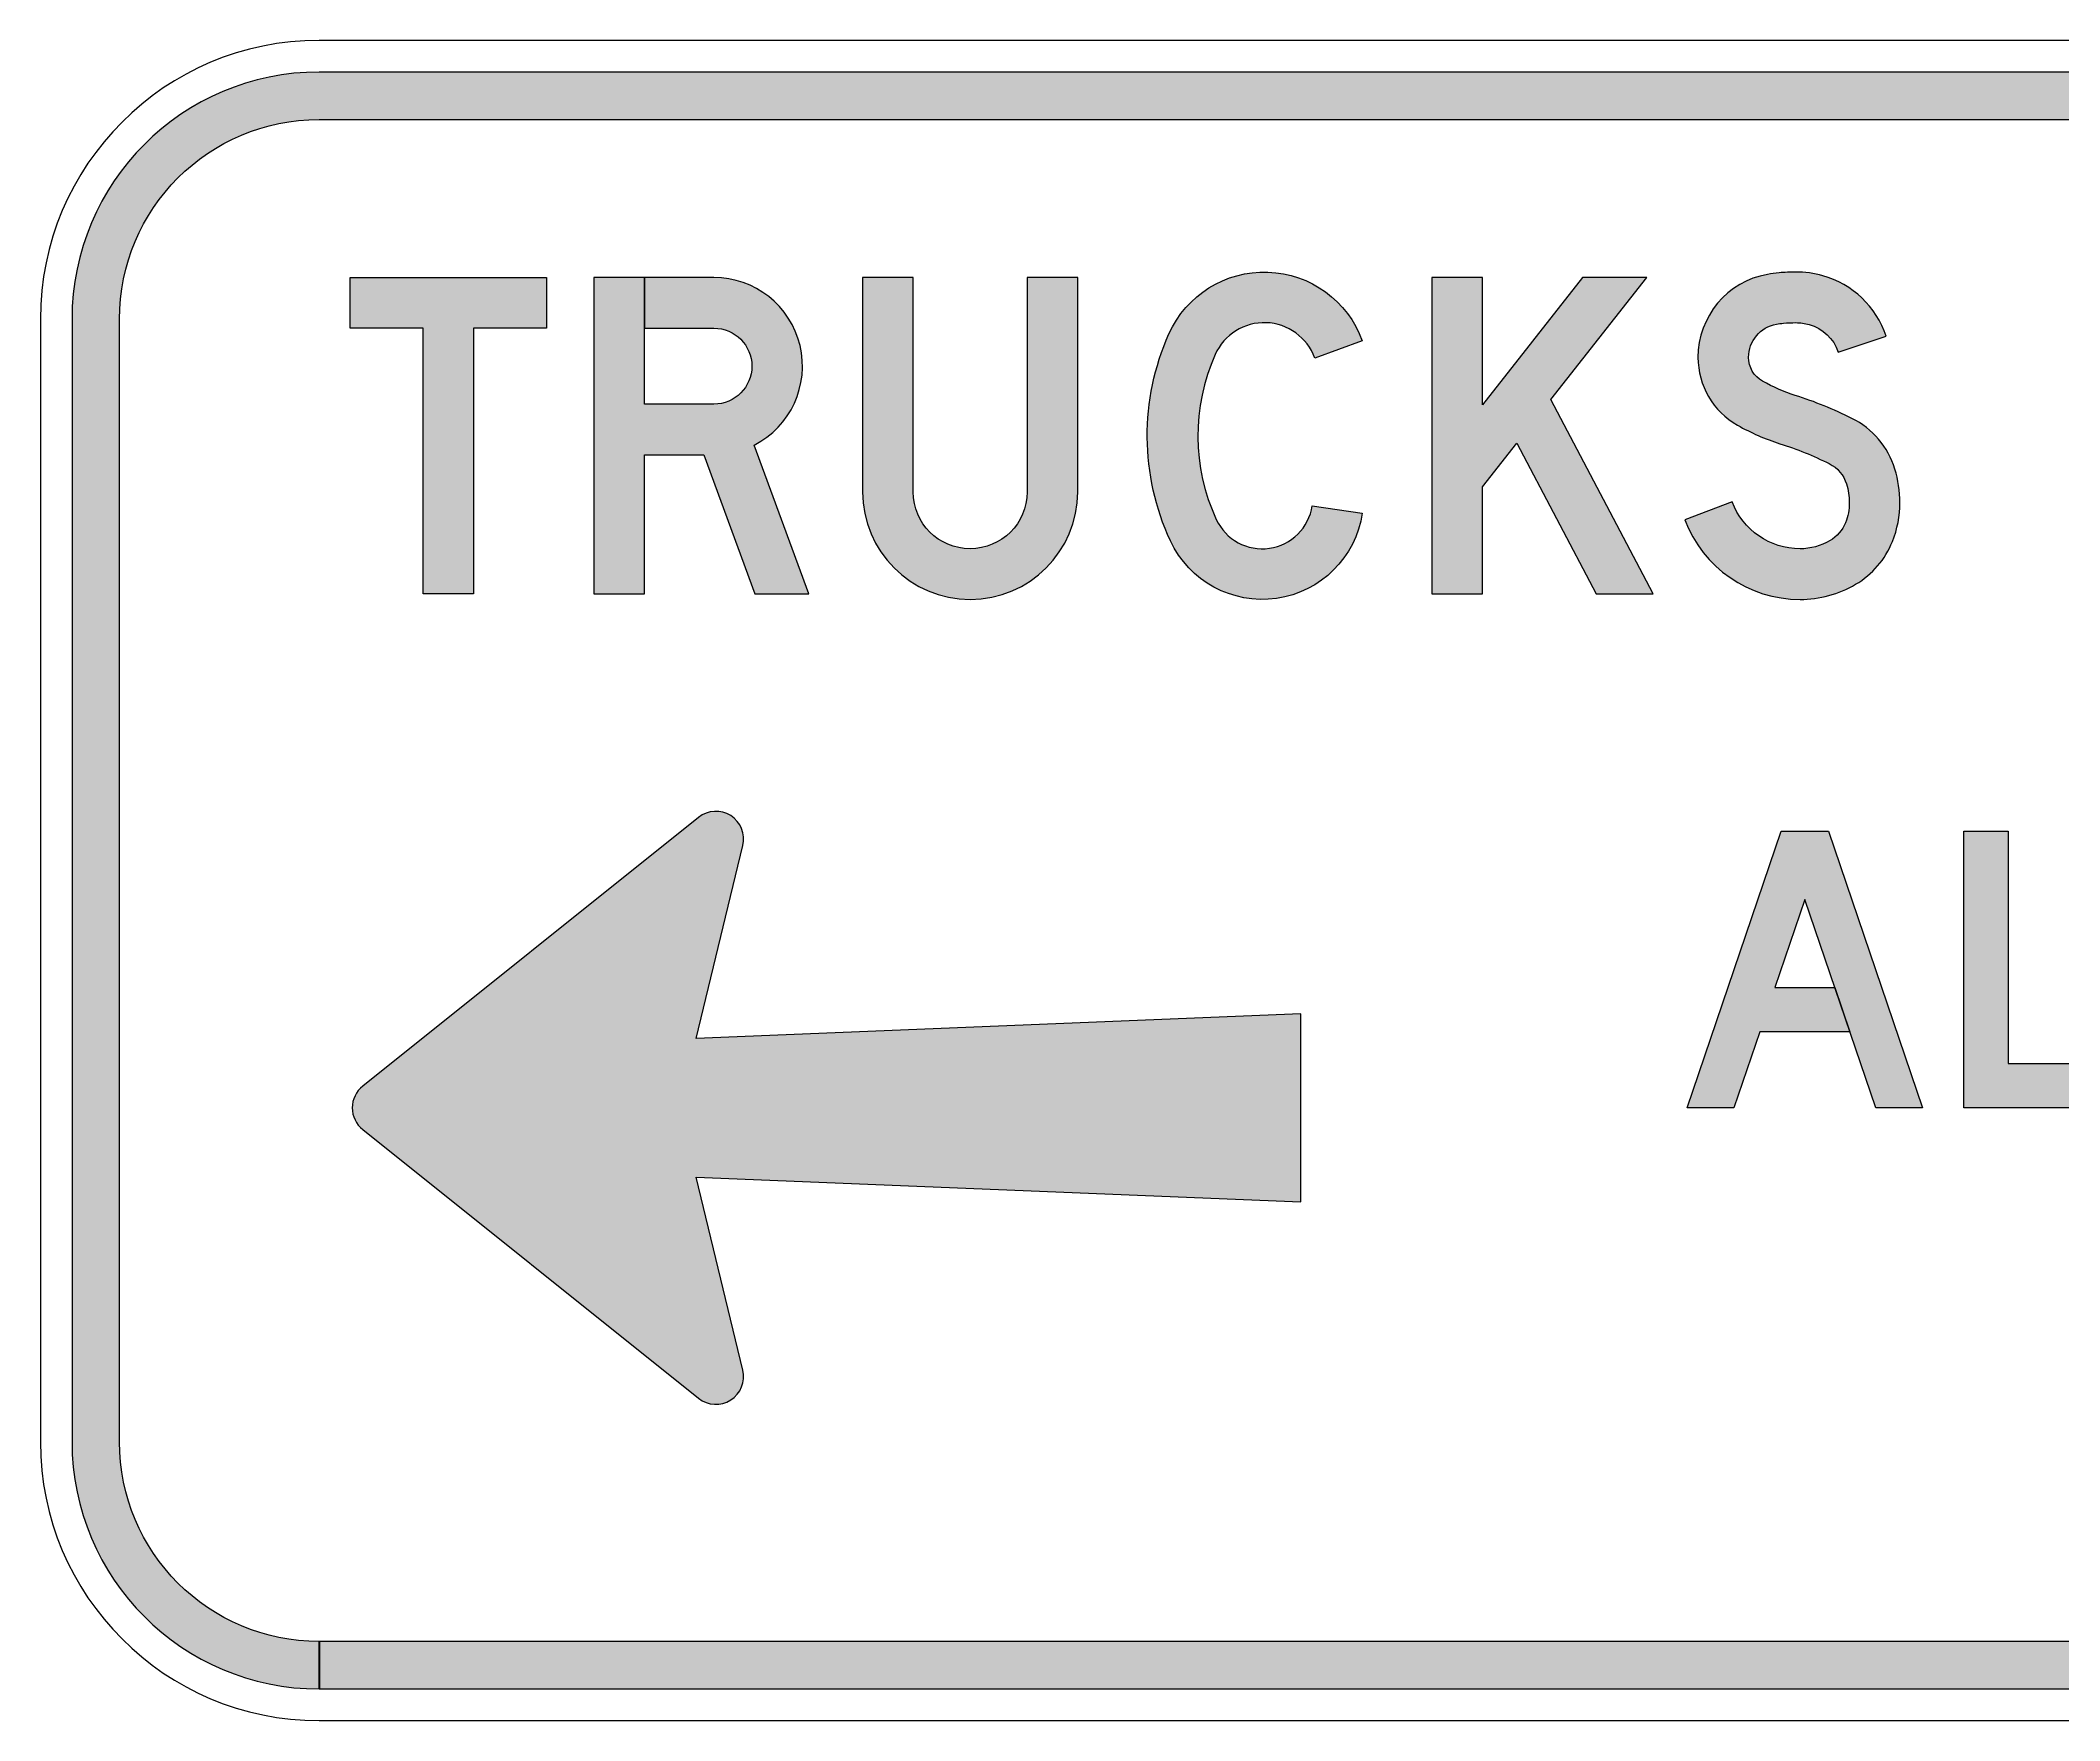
# Model space of a CAD drawing. Header units: millimetres. Extents: x 9691 to 9892, y 4461 to 4524.
# Drawn here: x 9690.7 to 9759.2, y 4467.4 to 4524.4 of the extents above; entities that cross this region are included whole.
import ezdxf
from ezdxf.enums import TextEntityAlignment as Align

# ---------------------------------------------------------------- set-up
doc = ezdxf.new("R2010")
doc.units = ezdxf.units.MM
doc.layers.add('GSBWFILL', color=3, linetype='Continuous', lineweight=0)
doc.layers.add('GSOUTLINE', color=3, linetype='Continuous', lineweight=0)
doc.layers.add('L18', color=4, linetype='Continuous')
doc.layers.get('GSOUTLINE').off()
doc.styles.add('TSText', font='isocp2.shx')

# ---------------------------------------------------------------- blocks, each defined once
blk = doc.blocks.new('*U101')
at = {"layer": 'GSBWFILL', "transparency": 33554687}
blk.add_hatch(color=256, dxfattribs=at).paths.add_polyline_path([(-1358.76, -409), (1359, -409, 0.414213562373095), (1484, -284), (1484, 284, 0.414213562373095), (1359, 409), (-1359, 409, 0.414213562373095), (-1484, 284), (-1484, -284, 0.414213562373095), (-1359, -409), (-1359, -385, -0.414213562373095), (-1460, -284), (-1460, 284, -0.414213562373095), (-1359, 385), (1359, 385, -0.414213562373095), (1460, 284), (1460, -284, -0.414213562373095), (1359, -385), (-1358.76, -385)])
at = {"layer": 'GSBWFILL', "linetype": 'Continuous', "transparency": 33554687}
for points in [[(-1359, -425), (1359, -425, 0.414213562373095), (1500, -284), (1500, 284, 0.414213562373095), (1359, 425), (-1359, 425, 0.414213562373095), (-1500, 284), (-1500, -284, 0.414213562373095), (-1359, -425)], [(-1358.76, -409), (1359, -409, 0.414213562373095), (1484, -284), (1484, 284, 0.414213562373095), (1359, 409), (-1359, 409, 0.414213562373095), (-1484, 284), (-1484, -284, 0.414213562373095), (-1359, -409), (-1359, -385, -0.414213562373095), (-1460, -284), (-1460, 284, -0.414213562373095), (-1359, 385), (1359, 385, -0.414213562373095), (1460, 284), (1460, -284, -0.414213562373095), (1359, -385), (-1358.76, -385), (-1358.76, -409)]]:
    blk.add_lwpolyline(points, format="xyb", close=True, dxfattribs=at).dxf.unprotected_set("ltscale", 0)
blk = doc.blocks.new('*U36')
at = {"layer": 'GSBWFILL', "linetype": 'Continuous'}
blk.add_hatch(color=256, dxfattribs=at).paths.add_polyline_path([(124, 200), (124, 168), (78, 168), (78, 0), (46, 0), (46, 168), (0, 168), (0, 200)])
at = {"layer": 'GSBWFILL'}
blk.add_lwpolyline([(124, 200), (124, 168), (78, 168), (78, 0), (46, 0), (46, 168), (0, 168), (0, 200)], close=True, dxfattribs=at)
blk = doc.blocks.new('*U37')
at = {"layer": 'GSBWFILL'}
h = blk.add_hatch(color=256, dxfattribs=at)
edge = h.paths.add_edge_path()
edge.add_line((32.005, 200.0000000000001), (32.005, 168))
edge.add_line((32.005, 168), (75.95926078043158, 168))
edge.add_arc((75.95926078043156, 144), 24, -90, 90, ccw=False)
edge.add_line((75.95926078043158, 120), (32, 120))
edge.add_line((32, 120), (32, 200.0000000000001))
edge.add_line((32, 200.0000000000001), (0, 200.0000000000001))
edge.add_line((0, 200.0000000000001), (0, 0))
edge.add_line((0, 0), (32, 0))
edge.add_line((32, 0), (32, 87.99999999999999))
edge.add_line((32, 87.99999999999999), (69.56177767763825, 87.99999999999989))
edge.add_line((69.56177767763825, 87.99999999999989), (101.9068749928872, -1.13686837721616e-13))
edge.add_line((101.9068749928872, -1.13686837721616e-13), (136.0000005012898, 0))
edge.add_line((136.0000005012898, 0), (101.4069289715749, 94.11597266024452))
edge.add_arc((75.95926078043153, 144), 56.00000000000001, 297.0277924266878, 449.9999999999999)
edge.add_line((75.95926078043158, 200), (32.005, 200.0000000000001))
blk.add_lwpolyline([(32.005, 200.0000000000001), (32.005, 168), (75.95926078043158, 168, -0.9999999999999997), (75.95926078043158, 120), (32, 120), (32, 200.0000000000001), (0, 200.0000000000001), (0, 0), (32, 0), (32, 87.99999999999999), (69.56177767763825, 87.99999999999989), (101.9068749928872, -1.13686837721616e-13), (136.0000005012898, 0), (101.4069289715749, 94.11597266024452, 0.7881398215037695), (75.95926078043158, 200)], format="xyb", close=True, dxfattribs=at)
blk = doc.blocks.new('*U38')
at = {"layer": 'GSBWFILL', "linetype": 'Continuous'}
blk.add_hatch(color=256, dxfattribs=at).paths.add_polyline_path([(0, 64.50000000000003, 1), (136, 64.50000000000001), (136, 200), (104, 200), (104, 64.5, -1), (32, 64.5), (32, 200), (0, 200)])
at = {"layer": 'GSBWFILL'}
blk.add_lwpolyline([(0, 200), (0, 64.50000000000001, 0.9999999999999999), (136, 64.5), (136, 200), (104, 200), (104, 64.5, -0.9999999999999999), (32, 64.5), (32, 200)], format="xyb", close=True, dxfattribs=at)
blk = doc.blocks.new('*U39')
at = {"layer": 'GSBWFILL', "linetype": 'Continuous'}
blk.add_hatch(color=256, dxfattribs=at).paths.add_polyline_path([(13.72124205111108, 164.4021739130435, 0.2166768782576797), (14.62675417347889, 33.60638297872346, 0.7444135620073872), (136, 51.04683606026732), (104.3509964946425, 55.77341803013366, -0.7444135620073867), (43.66437358138194, 47.05319148936167, -0.2166768782576799), (42.94225631924041, 151.3586956521739, -0.6740116141040629), (105.934343747456, 149.1418350505327), (136, 160.0988562745634, 0.6740116141040616)])
at = {"layer": 'GSBWFILL'}
blk.add_lwpolyline([(136, 51.04683606026732, -0.744413562007387), (14.6267541734789, 33.60638297872336, -0.2166768782576799), (13.72124205111101, 164.4021739130435, -0.674011614104063), (136, 160.0988562745634), (105.934343747456, 149.1418350505327, 0.6740116141040626), (42.94225631924041, 151.3586956521739, 0.21667687825768), (43.66437358138194, 47.05319148936167, 0.744413562007387), (104.3509964946425, 55.77341803013366)], format="xyb", close=True, dxfattribs=at)
blk = doc.blocks.new('*U40')
at = {"layer": 'GSBWFILL', "linetype": 'Continuous'}
blk.add_hatch(color=256, dxfattribs=at).paths.add_polyline_path([(32, 0), (32, 67.77367744077013), (53.63738598284965, 95.31688860247617), (103.83382792253, 0), (140, 0), (75.28901369495077, 122.878228708057), (135.8743072298192, 200), (95.18098315813143, 200), (32, 119.5740575174867), (32, 200), (0, 200), (0, 0)])
at = {"layer": 'GSBWFILL'}
blk.add_lwpolyline([(32, 0), (32, 67.77367744077013), (53.63738598284965, 95.31688860247617), (103.83382792253, 0), (140, 0), (75.28901369495077, 122.878228708057), (135.8743072298192, 200), (95.18098315813143, 200), (32, 119.5740575174867), (32, 200), (0, 200), (0, 0)], close=True, dxfattribs=at)
blk = doc.blocks.new('*U41')
at = {"layer": 'GSBWFILL'}
h = blk.add_hatch(color=256, dxfattribs=at)
edge = h.paths.add_edge_path()
edge.add_arc((70.1138021978752, 139.8349602439575), 31.66503975604246, 74.46761882983742, 89.99999999999937, ccw=False)
edge.add_arc((71.36961921618118, 144.3533723390851), 26.97535701145702, 18.43416843661788, 74.46761882983628, ccw=False)
edge.add_line((96.96080605563552, 152.8833806652067), (127.318809418287, 163.002255693254))
edge.add_arc((71.36961921618013, 144.353372339084), 58.97535701145839, 18.43416843661881, 74.46761882983712)
edge.add_arc((70.11380219787513, 139.8349602439581), 63.66503975604186, 74.46761882983803, 90.00000000000006)
edge.add_arc((70.11380219787479, 87.17811100693719), 116.3218889930628, 89.99999999999987, 95.20208452342816)
edge.add_arc((67.43430500120193, 116.6089654807103), 86.76931042056951, 95.20208452342852, 100.0660043927368)
edge.add_arc((61.58281260194144, 149.5723280011554), 53.29061223869738, 100.0660043927364, 179.9999999999999)
edge.add_arc((57.59622376642022, 149.5723280011556), 49.30402340317619, 180.0000000000001, 240.52539161732)
edge.add_arc((102.7723739602681, 229.5035335058323), 141.1184131237857, 240.5253916173195, 252.4229875600029)
edge.add_arc((-5.154268137836397, -111.1985611304839), 216.2694397253923, 63.49479254048009, 72.42298756000332, ccw=False)
edge.add_arc((81.8551508929528, 63.27562188433962), 21.30308483623306, 17.092358613637998, 63.49479254048009, ccw=False)
edge.add_arc((63.63858117502647, 57.67413260573667), 40.36141882497338, -1.1368683772161603e-13, 17.092358613637487, ccw=False)
edge.add_arc((69.91031519401423, 57.67413260573653), 34.08968480598563, -21.835978028378975, 1.1368683772161603e-13, ccw=False)
edge.add_arc((80.10296240503372, 53.58993848622089), 23.1092158372125, 300.4201037662424, 338.16402197162085, ccw=False)
edge.add_arc((72.8177436446915, 65.99731672222809), 37.49731672222812, 270.00000000000006, 300.4201037662424, ccw=False)
edge.add_arc((72.81774364469152, 74.31938926379087), 45.8193892637909, 200.6540005308844, 270.00000000000006, ccw=False)
edge.add_line((29.94328044301864, 58.15780401743604), (-1.13686837721616e-13, 46.87064510517077))
edge.add_arc((72.81774364469149, 74.31938926379078), 77.81938926379081, 200.6540005308842, 269.9999999999999)
edge.add_arc((72.81774364469143, 65.9973167222284), 69.49731672222843, 269.9999999999999, 300.4201037662422)
edge.add_arc((80.10296240503381, 53.58993848622085), 55.10921583721243, 300.4201037662423, 338.1640219716208)
edge.add_arc((69.91031519401425, 57.67413260573646), 66.08968480598561, 338.1640219716209, 360.0000000000001)
edge.add_arc((63.63858117502667, 57.67413260573663), 72.36141882497319, 359.9999999999999, 377.0923586136376)
edge.add_arc((81.85515089295305, 63.2756218843399), 53.30308483623273, 17.09235861363743, 63.49479254047981)
edge.add_arc((-5.154268137833228, -111.198561130476), 248.2694397253839, 63.49479254047989, 72.4229875600031)
edge.add_arc((102.7723739602719, 229.5035335058409), 109.118413123795, 240.5253916173198, 252.4229875600031, ccw=False)
edge.add_arc((57.59622376642032, 149.5723280011554), 17.30402340317604, 179.9999999999995, 240.5253916173191, ccw=False)
edge.add_arc((61.58281260194153, 149.5723280011556), 21.29061223869724, 100.06600439273649, 180.0000000000001, ccw=False)
edge.add_arc((67.4343050012016, 116.6089654807101), 54.76931042056966, 95.20208452342831, 100.06600439273649, ccw=False)
edge.add_arc((70.11380219787529, 87.17811100693228), 84.32188899306769, 89.99999999999977, 95.20208452342808, ccw=False)
blk.add_lwpolyline([(70.11380219787551, 171.5, -0.06787675261042452), (78.59315953967004, 170.3435695505434, -0.2494830365654269), (96.96080605563552, 152.8833806652067), (127.318809418287, 163.002255693254, 0.2494830365654264), (87.16221351932367, 201.1749061075884, 0.06787675261042452), (70.11380219787506, 203.5, 0.02270227471950201), (59.56703468978421, 203.0208818389779, 0.02122604096759155), (52.26854324855614, 202.0426409332105, 0.3636441175402912), (8.292200363244035, 149.5723280011555, 0.2704077510795036), (33.33678063119186, 106.6495351923277, 0.0519597405227712), (60.15638590907119, 94.97367033413467, -0.03897631886995447), (91.3622734742722, 82.33962051430993, -0.2052815878054308), (102.2173258005501, 69.53687228439209, -0.07471806484743376), (103.9999999999999, 57.67413260573662, -0.09556678149168694), (101.5541485995273, 44.99444737401317, -0.1661941654668835), (91.80399884476228, 33.66202833871628, -0.1335177693873042), (72.81774364469155, 28.49999999999997, -0.3121642975364797), (29.94328044301864, 58.15780401743604), (-1.13686837721616e-13, 46.87064510517077, 0.3121642975364798), (72.81774364469138, -3.500000000000028, 0.1335177693873042), (108.0067626559154, 6.067274401056522, 0.1661941654668837), (131.2582269663246, 33.09202205901265, 0.09556678149168694), (135.9999999999999, 57.67413260573656, 0.07471806484743371), (132.8039568942248, 78.94208351750389, 0.2052815878054319), (105.6432062565886, 110.9762222482267, 0.03897631886995447), (69.8199839289999, 125.4796512773732, -0.05195974052277098), (49.08199018496825, 134.5078979602233, -0.2704077510795024), (40.29220036324429, 149.5723280011556, -0.3636441175402912), (57.86158500182572, 170.5352150791966, -0.02122604096759155), (62.46843668024738, 171.1526866203946, -0.02270227471950201)], format="xyb", close=True, dxfattribs=at)
blk = doc.blocks.new('*U35')
at = {"layer": 'GSOUTLINE', "color": 28}
for name, p, xscale, yscale, zscale in [('*U36', (0, 0), 0.8, 0.8, 0.8), ('*U37', (123.2, 0), 0.7999999970512364, 0.8, 0.7999999970512364), ('*U38', (259.2, 0), 0.8, 0.8, 0.8), ('*U39', (403.2, 0), 0.7999999999999997, 0.7999999999999997, 0.7999999999999997), ('*U40', (547.2, 0), 0.8, 0.8, 0.8), ('*U41', (675.2, 0), 0.8, 0.8, 0.8)]:
    blk.add_blockref(name, p, dxfattribs=dict(at, xscale=xscale, yscale=yscale, zscale=zscale))
blk = doc.blocks.new('*U34')
at = {"layer": 'GSOUTLINE'}
blk.add_blockref('*U35', (-1343.2, 0), dxfattribs=at)
blk = doc.blocks.new('*U59')
at = {"layer": 'GSBWFILL', "linetype": 'Continuous'}
blk.add_hatch(color=256, dxfattribs=at).paths.add_polyline_path([(0, 0), (68, 200), (102, 200), (170, 0), (136.2009704281322, 0), (85, 150.5910894945062), (63.37275643622598, 86.9815496010532), (106.6166813670329, 86.9815496010532), (117.4966813670329, 54.9815496010532), (52.49275643622593, 54.9815496010532), (33.79902957186789, 0)])
at = {"layer": 'GSBWFILL'}
blk.add_lwpolyline([(0, 0), (68, 200), (102, 200), (170, 0), (136.2009704281322, 0), (85, 150.5910894945062), (63.37275643622598, 86.9815496010532), (106.6166813670329, 86.9815496010532), (117.4966813670329, 54.9815496010532), (52.49275643622593, 54.9815496010532), (33.79902957186789, 0)], close=True, dxfattribs=at)
blk = doc.blocks.new('*U60')
at = {"layer": 'GSBWFILL', "linetype": 'Continuous'}
blk.add_hatch(color=256, dxfattribs=at).paths.add_polyline_path([(32, 32), (124, 32), (124, 0), (0, 0), (0, 200), (32, 200)])
at = {"layer": 'GSBWFILL'}
blk.add_lwpolyline([(32, 32), (124, 32), (124, 0), (0, 0), (0, 200), (32, 200)], close=True, dxfattribs=at)
blk = doc.blocks.new('*U61')
at = {"layer": 'GSBWFILL', "linetype": 'Continuous'}
blk.add_hatch(color=256, dxfattribs=at).paths.add_polyline_path([(32, 32), (124, 32), (124, 0), (0, 0), (0, 200), (32, 200)])
at = {"layer": 'GSBWFILL'}
blk.add_lwpolyline([(32, 32), (124, 32), (124, 0), (0, 0), (0, 200), (32, 200)], close=True, dxfattribs=at)
blk = doc.blocks.new('*U58')
at = {"layer": 'GSOUTLINE', "color": 28}
for name, p, xscale, yscale, zscale in [('*U59', (0, 0), 0.6999999999999998, 0.6999999999999998, 0.6999999999999998), ('*U60', (140, 0), 0.7, 0.7, 0.7), ('*U61', (247.8, 0), 0.7, 0.7, 0.7)]:
    blk.add_blockref(name, p, dxfattribs=dict(at, xscale=xscale, yscale=yscale, zscale=zscale))
blk = doc.blocks.new('*U57')
at = {"layer": 'GSOUTLINE'}
blk.add_blockref('*U58', (-2010, 0), dxfattribs=at)
blk = doc.blocks.new('*U99')
at = {"layer": 'GSBWFILL', "transparency": 33554687}
blk.add_hatch(color=7, dxfattribs=at).paths.add_polyline_path([(47.5, -612), (35, -306), (132.7120368829412, -329.6084274822942), (135.3548400033319, -329.9851266915498), (138.0211003203585, -329.8533444877057), (140.6138760012014, -329.217872304026), (143.0388970209174, -328.1018151005921), (145.2079927006061, -326.5457512973512), (147.0422974811144, -324.6062573943947), (148.4751183744258, -322.3538509223984), (149.4543598358508, -319.8704265149265), (149.9444178917497, -317.246278323751), (149.9274746547154, -314.5768170383753), (149.4041461592896, -311.9591008747555), (148.3934599637302, -309.4883066620566), (146.9321633322024, -307.2542693342381), (10.93216333220243, -137.2542693342381), (9.198124951719286, -135.4456408355335), (7.169463770266971, -133.9750763309354), (4.911159318199132, -132.8896790980821), (2.495546771065327, -132.2242152196898), (8.572527594031472e-16, -132), (-2.495546771065322, -132.2242152196898), (-4.911159318199124, -132.8896790980821), (-7.169463770266967, -133.9750763309354), (-9.198124951719281, -135.4456408355335), (-10.93216333220242, -137.2542693342381), (-146.9321633322024, -307.2542693342381), (-148.3934599637302, -309.4883066620566), (-149.4041461592896, -311.9591008747555), (-149.9274746547154, -314.5768170383753), (-149.9444178917497, -317.246278323751), (-149.4543598358508, -319.8704265149265), (-148.4751183744258, -322.3538509223984), (-147.0422974811144, -324.6062573943948), (-145.2079927006061, -326.5457512973512), (-143.0388970209174, -328.1018151005921), (-140.6138760012014, -329.217872304026), (-138.0211003203585, -329.8533444877057), (-135.3548400033319, -329.9851266915498), (-132.7120368829412, -329.6084274822942), (-35, -306), (-47.5, -612)], flags=16)
at = {"layer": 'GSBWFILL', "color": 7, "linetype": 'Continuous', "transparency": 33554687}
blk.add_lwpolyline([(47.5, -612), (35, -306), (132.7120368829412, -329.6084274822942, 0.7148930709800586), (146.9321633322024, -307.2542693342381), (10.93216333220242, -137.2542693342381, 0.4806248474865701), (-10.93216333220242, -137.2542693342381), (-146.9321633322024, -307.2542693342381, 0.7148930709800584), (-132.7120368829412, -329.6084274822942), (-35, -306), (-47.5, -612), (47.5, -612)], format="xyb", close=True, dxfattribs=at).dxf.unprotected_set("ltscale", 0)

msp = doc.modelspace()

# ---------------------------------------------------------------- hatches: boundary and pattern name
at = {"layer": 'L18'}
h = msp.add_hatch(color=256, dxfattribs=at)
h.dxf.hatch_style = 1
edge = h.paths.add_edge_path()
edge.add_line((9733.435220971493, 4491.383173296084), (9712.934536450142, 4490.545727032957))
edge.add_line((9712.934536450142, 4490.545727032957), (9714.516199600012, 4497.09201344497))
edge.add_arc((9713.604493460643, 4497.312292839024), 0.9379398147024488, 346.4169533019334, 488.6598082540866)
edge.add_line((9713.018567103496, 4498.044700785459), (9701.629297924968, 4488.933285442637))
edge.add_arc((9702.215224282116, 4488.200877496201), 0.9379398147023859, 128.6598082540924, 231.3401917459076)
edge.add_line((9701.629297924967, 4487.468469549765), (9713.018567103494, 4478.357054206943))
edge.add_arc((9713.604493460643, 4479.089462153379), 0.9379398147023097, 231.3401917459134, 373.5830466980665)
edge.add_line((9714.516199600012, 4479.309741547433), (9712.934536450142, 4485.856027959446))
edge.add_line((9712.934536450142, 4485.856027959445), (9733.435220971493, 4485.018581696318))
edge.add_line((9733.435220971493, 4485.018581696319), (9733.435220971493, 4491.383173296084))

# ---------------------------------------------------------------- block references
at = {"layer": 'GSOUTLINE', "xscale": 0.067, "yscale": 0.067, "zscale": 0.067}
for name, p in [('*U34', (9791.204624282116, 4505.620877496201)), ('*U57', (9881.199024282116, 4488.200877496201))]:
    msp.add_blockref(name, p, dxfattribs=at)
at = {"layer": 'GSOUTLINE', "color": 28, "true_color": 0x0a0a0a, "xscale": 0.06699570105016613, "yscale": 0.06699570105016613, "zscale": 0.06699570105016613, "rotation": 90.00000000000001}
msp.add_blockref('*U99', (9692.433851928792, 4488.200877496201), dxfattribs=at)
at = {"layer": 'L18', "xscale": 0.067, "yscale": 0.067, "zscale": 0.067}
msp.add_blockref('*U101', (9791.204624282116, 4495.905877496201), dxfattribs=at)

# ---------------------------------------------------------------- texts
at = {"layer": 'GSBWFILL', "color": 250, "transparency": 33554687, "style": 'TSText'}
for s, p in [('levels:GSCOLORFILL|GSBWFILL|GSOUTLINE', (9715.935752885312, 4515.4022432385)), ('chevronShoulderRadius:300.000', (9715.935752885312, 4515.4022432385)), ('constructPanels:900|600|450', (9715.935752885312, 4515.4022432385)), ('panelBorderRadius:300.000', (9715.935752885312, 4515.4022432385)), ('panelStyle:MR-SAD-10.ssm', (9715.935752885312, 4515.4022432385)), ('chevronTipRadius:300.000', (9715.935752885312, 4515.4022432385)), ('constructPanelMode:0', (9715.935752885312, 4515.4022432385)), ('panelRoundCorners:0', (9715.935752885312, 4515.4022432385)), ('panelStation:none', (9715.935752885312, 4515.4022432385)), ('heightRounding:10', (9715.935752885312, 4515.4022432385)), ('panelHeightLock:1', (9715.935752885312, 4515.4022432385)), ('widthRounding:10', (9715.935752885312, 4515.4022432385)), ('panelWidthLock:1', (9715.935752885312, 4515.4022432385)), ('legendMaterial:0', (9715.935752885312, 4515.4022432385)), ('panelName:name', (9715.935752885312, 4515.4022432385)), ('panelMounting:0', (9715.935752885312, 4515.4022432385)), ('panelStandard:1', (9715.935752885312, 4515.4022432385)), ('panelMaterial:0', (9715.935752885312, 4515.4022432385)), ('panelQuantity:1', (9715.935752885312, 4515.4022432385)), ('marginAlign:9', (9715.935752885312, 4515.4022432385)), ('panelShape:0', (9715.935752885312, 4515.4022432385)), ('panelSizes:', (9715.935752885312, 4515.4022432385)), ('version:2', (9715.935752885312, 4515.4022432385)), ('levels:GSCOLORFILL|GSBWFILL|GSOUTLINE', (9715.935752885312, 4491.9522432385)), ('panelStyle:TEST FLOATING EXIT.bsm', (9715.935752885312, 4491.9522432385)), ('chevronShoulderRadius:300.000', (9715.935752885312, 4491.9522432385)), ('constructPanels:900|600|450', (9715.935752885312, 4491.9522432385)), ('panelBorderRadius:300.000', (9715.935752885312, 4491.9522432385)), ('chevronTipRadius:300.000', (9715.935752885312, 4491.9522432385)), ('constructPanelMode:0', (9715.935752885312, 4491.9522432385)), ('panelRoundCorners:0', (9715.935752885312, 4491.9522432385)), ('panelStation:none', (9715.935752885312, 4491.9522432385)), ('panelHeightLock:1', (9715.935752885312, 4491.9522432385)), ('panelWidthLock:1', (9715.935752885312, 4491.9522432385)), ('heightRounding:2', (9715.935752885312, 4491.9522432385)), ('legendMaterial:0', (9715.935752885312, 4491.9522432385)), ('panelName:name', (9715.935752885312, 4491.9522432385)), ('widthRounding:2', (9715.935752885312, 4491.9522432385)), ('panelMounting:0', (9715.935752885312, 4491.9522432385)), ('panelStandard:1', (9715.935752885312, 4491.9522432385)), ('panelMaterial:0', (9715.935752885312, 4491.9522432385)), ('panelQuantity:1', (9715.935752885312, 4491.9522432385)), ('marginAlign:9', (9715.935752885312, 4491.9522432385)), ('panelShape:0', (9715.935752885312, 4491.9522432385)), ('panelSizes:', (9715.935752885312, 4491.9522432385)), ('version:2', (9715.935752885312, 4491.9522432385))]:
    msp.add_text(s, height=6.7e-05, dxfattribs=at).set_placement(p, align=Align.CENTER)

doc.saveas('drawing.dxf')
